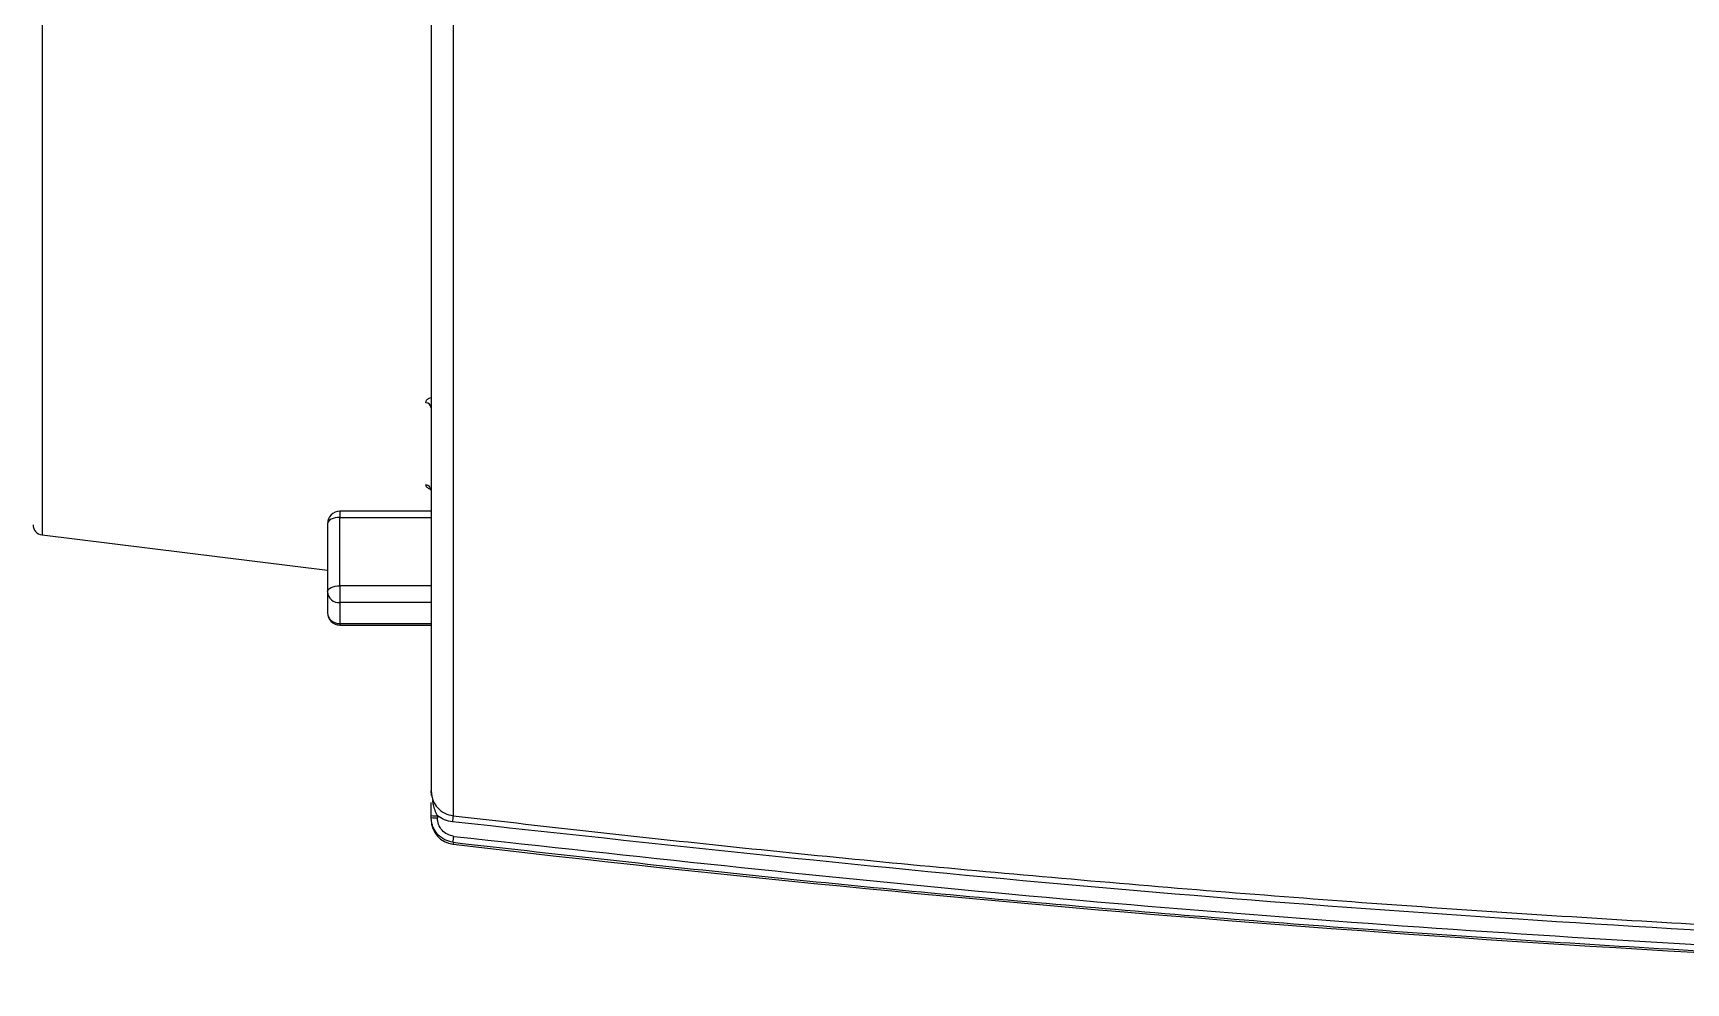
# Model space of a CAD drawing. Extents: x 7 to 113, y 1 to 87.
# Drawn here: x 10.07 to 14.056, y 33.415 to 35.706 of the extents above; entities that cross this region are included whole.
import ezdxf

# ---------------------------------------------------------------- set-up
doc = ezdxf.new("R2010")
doc.units = 0
doc.header["$MEASUREMENT"] = 0
doc.layers.add('OBJECT', color=7, linetype='CONTINUOUS')

msp = doc.modelspace()

# ---------------------------------------------------------------- linework, layer by layer
at = {"layer": 'OBJECT'}
for p, q in [((10.0921, 35.8175), (10.0921, 34.4955)), ((11.0832, 35.7998), (11.0832, 33.8181)), ((10.7801, 34.5227), (10.7801, 34.3581)), ((11.0301, 34.5527), (10.8101, 34.5527)), ((10.8101, 34.5527), (10.8101, 34.5377)), ((10.8101, 34.3731), (10.8101, 34.5377)), ((10.8101, 34.5377), (11.0301, 34.5377)), ((10.0921, 34.4955), (10.7801, 34.411)), ((10.8101, 34.3731), (10.8101, 34.3324)), ((11.0301, 34.3731), (10.8101, 34.3731)), ((10.7801, 34.3581), (10.7801, 34.3081)), ((11.0301, 34.3324), (10.8101, 34.3324)), ((10.8101, 34.3324), (10.8101, 34.2819)), ((10.8101, 34.2819), (11.0301, 34.2819)), ((10.8101, 34.2819), (10.8101, 34.2781)), ((10.8101, 34.2781), (11.0301, 34.2781)), ((11.0311, 33.8673), (11.0299, 33.8786)), ((11.0301, 33.878), (11.0315, 33.865)), ((11.0301, 33.8139), (11.0301, 33.8186)), ((11.0451, 33.8182), (11.0451, 33.8135)), ((11.0832, 33.7542), (11.0832, 33.7494))]:
    msp.add_line(p, q, dxfattribs=at)
at = {"layer": 'OBJECT', "flags": 128}
for points in [[(10.8101, 34.5377), (10.8043, 34.5374), (10.7986, 34.5365), (10.7935, 34.5352), (10.7889, 34.5333), (10.7852, 34.531), (10.7824, 34.5284), (10.7807, 34.5256), (10.7801, 34.5227)], [(10.7801, 34.3581), (10.7807, 34.361), (10.7824, 34.3638), (10.7852, 34.3664), (10.7889, 34.3687), (10.7935, 34.3706), (10.7986, 34.372), (10.8043, 34.3728), (10.8101, 34.3731)]]:
    msp.add_lwpolyline(points, dxfattribs=at)
at = {"layer": 'OBJECT'}
for centre, radius, start, end in [((11.0167, 34.8008), 0.0135, 5.255, 88.914), ((11.016, 34.6023), 0.0141, 2.5827, 86.1954), ((10.0951, 34.5203), 0.025, 180, 263), ((10.8101, 34.5227), 0.03, 90, 180), ((10.8081, 34.3604), 0.0281, 184.7366, 274.0578), ((10.8101, 34.3081), 0.03, 180, 270), ((10.8084, 34.3101), 0.0283, 184.0834, 273.57), ((11.0413, 33.961), 0.1429, 265.4957, 271.4991), ((11.0413, 33.9563), 0.1429, 265.4957, 271.4991), ((11.0901, 33.809), 0.06, 180, 263.3268), ((18.3769, 32.9513), 7.3451, 173.22268, 173.33636), ((3.5176, 34.6522), 7.6186, 353.23041, 353.34008), ((16.9701, 84.0662), 50.66, 263.32684, 267.85571)]:
    msp.add_arc(centre, radius, start, end, dxfattribs=at)
for points, knots in [([(11.0301, 35.7891), (11.0301, 35.7053), (11.0301, 35.5362), (11.0301, 35.2941), (11.0301, 35.0608), (11.0301, 34.8406), (11.0301, 34.6367), (11.0301, 34.4529), (11.0301, 34.2918), (11.0301, 34.1553), (11.0301, 34.0451), (11.0301, 33.9621), (11.0301, 33.9039), (11.0301, 33.8866), (11.0301, 33.878)], [0, 0, 0, 0, 0.080321, 0.16194, 0.244772, 0.329378, 0.414487, 0.5, 0.585518, 0.670628, 0.755228, 0.838065, 0.919682, 1, 1, 1, 1]), ([(11.017, 34.8143), (11.0174, 34.8164), (11.0184, 34.8207), (11.0237, 34.8251), (11.0285, 34.8263), (11.0301, 34.8267)], [0, 0, 0, 0, 0.4023462, 0.8044366, 1, 1, 1, 1]), ([(11.0311, 34.6044), (11.0292, 34.6051), (11.0239, 34.607), (11.0184, 34.6113), (11.0174, 34.6147), (11.017, 34.6164)], [0, 0, 0, 0, 0.228663, 0.613415, 1, 1, 1, 1]), ([(11.0301, 33.8186), (11.0301, 33.8239), (11.0301, 33.8353), (11.0301, 33.8453), (11.0301, 33.8506)], [0, 0, 0, 0, 0.469938, 1, 1, 1, 1]), ([(11.0315, 33.865), (11.0326, 33.8613), (11.0353, 33.8514), (11.0451, 33.8364), (11.0619, 33.8228), (11.0762, 33.8196), (11.0832, 33.8181)], [0, 0, 0, 0, 0.1567066, 0.4132599, 0.7142997, 1, 1, 1, 1]), ([(11.0451, 33.8182), (11.0413, 33.827), (11.0362, 33.839), (11.0344, 33.8514), (11.034, 33.8547)], [0, 0, 0, 0, 0.729938, 1, 1, 1, 1]), ([(11.0832, 33.7542), (11.0762, 33.7557), (11.0619, 33.7589), (11.0451, 33.7724), (11.0356, 33.7873), (11.0309, 33.8012), (11.0304, 33.8095), (11.0301, 33.8139)], [0, 0, 0, 0, 0.242989, 0.499425, 0.715907, 0.849596, 1, 1, 1, 1]), ([(11.0814, 33.8036), (11.0749, 33.8048), (11.0618, 33.8072), (11.0507, 33.8145), (11.0451, 33.8182)], [0, 0, 0, 0, 0.498255, 1, 1, 1, 1]), ([(11.0849, 33.7686), (11.0795, 33.7699), (11.0688, 33.7723), (11.0558, 33.7829), (11.0468, 33.7971), (11.0457, 33.808), (11.0451, 33.8135)], [0, 0, 0, 0, 0.2504251, 0.5000441, 0.749984, 1, 1, 1, 1]), ([(16.9701, 33.4599), (16.4782, 33.464), (15.4944, 33.472), (14.0201, 33.5396), (12.5481, 33.644), (11.5703, 33.7504), (11.0814, 33.8036)], [0, 0, 0, 0, 0.25003, 0.500058, 0.750055, 1, 1, 1, 1]), ([(11.0832, 33.8181), (11.3157, 33.7917), (11.7886, 33.7382), (12.5112, 33.6695), (13.2581, 33.6086), (14.0075, 33.5592), (14.7527, 33.5211), (15.4873, 33.4944), (16.227, 33.4776), (16.7219, 33.4755), (16.9701, 33.4745)], [0, 0, 0, 0, 0.118989, 0.241992, 0.369009, 0.500039, 0.623805, 0.748387, 0.873785, 1, 1, 1, 1]), ([(11.0849, 33.7686), (11.5199, 33.7209), (12.3899, 33.6255), (13.6992, 33.5261), (15.0104, 33.4558), (15.8855, 33.4382), (16.3231, 33.4294)], [0, 0, 0, 0, 0.249981, 0.5, 0.749995, 1, 1, 1, 1]), ([(11.0832, 33.7542), (11.321, 33.7273), (11.8049, 33.6726), (12.5445, 33.6026), (13.2995, 33.5418), (14.0556, 33.4926), (14.8068, 33.4551), (15.5573, 33.428), (16.0605, 33.4193), (16.3133, 33.415)], [0, 0, 0, 0, 0.136957, 0.278626, 0.425005, 0.570315, 0.712103, 0.855331, 1, 1, 1, 1])]:
    msp.add_open_spline(points, degree=3, knots=knots, dxfattribs=at)

doc.saveas('drawing.dxf')
